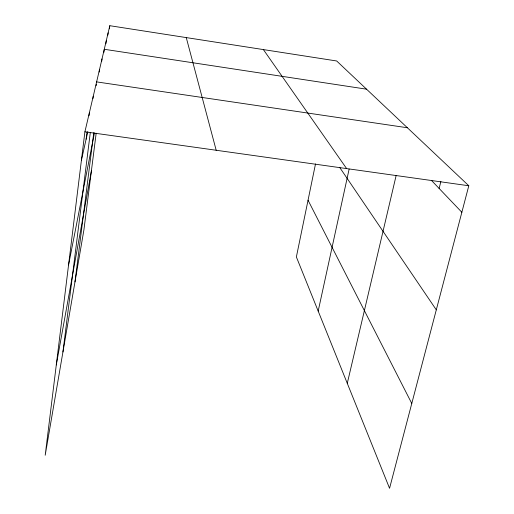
<?xml version="1.0" encoding="UTF-8"?>
<svg xmlns="http://www.w3.org/2000/svg" width="514" height="514" viewBox="0 0 514 514"><rect width="100%" height="100%" fill="white"/><g stroke="black" fill="none" stroke-linecap="round" stroke-linejoin="round"><path stroke-width="0.77" d="M315.512 163.902L296.372 256.961L389.561 488.3L468.8 185.76L336.683 60.98L109.803 25.7L84.906 131.809L45.2 455.237L83.91 229.944L96.169 133.229M86.127 139.185L86.995 132.162M89.018 115.772L89.404 112.65M92.976 98.515L93.265 96.189M62.939 351.987L90.291 132.618M96.131 85.78L96.33 84.225M99.183 72.076L99.478 69.718M101.721 61.237L102.01 58.917M74.98 281.923L93.779 132.625M103.873 52.447L104.271 49.28L366.546 89.185M105.903 43.761L106.302 40.619M107.844 35.145L108.139 32.8M109.405 28.829L109.803 25.7M56.283 364.946L91.396 170.905M68.561 264.935L94.435 132.965M318.179 311.092L349.128 169.1M81.405 160.31L87.817 131.61M347.278 383.335L396.153 175.505M439.129 188.445L440.884 181.468M84.906 131.809L468.8 185.76M96.619 81.893L407.384 127.755M431.471 180.42L461.855 212.276M263.38 49.582L346.629 168.592M339.625 167.326L436.296 309.858M308.04 200.222L411.778 403.477M186.261 37.586L216.188 150.255"/></g></svg>
